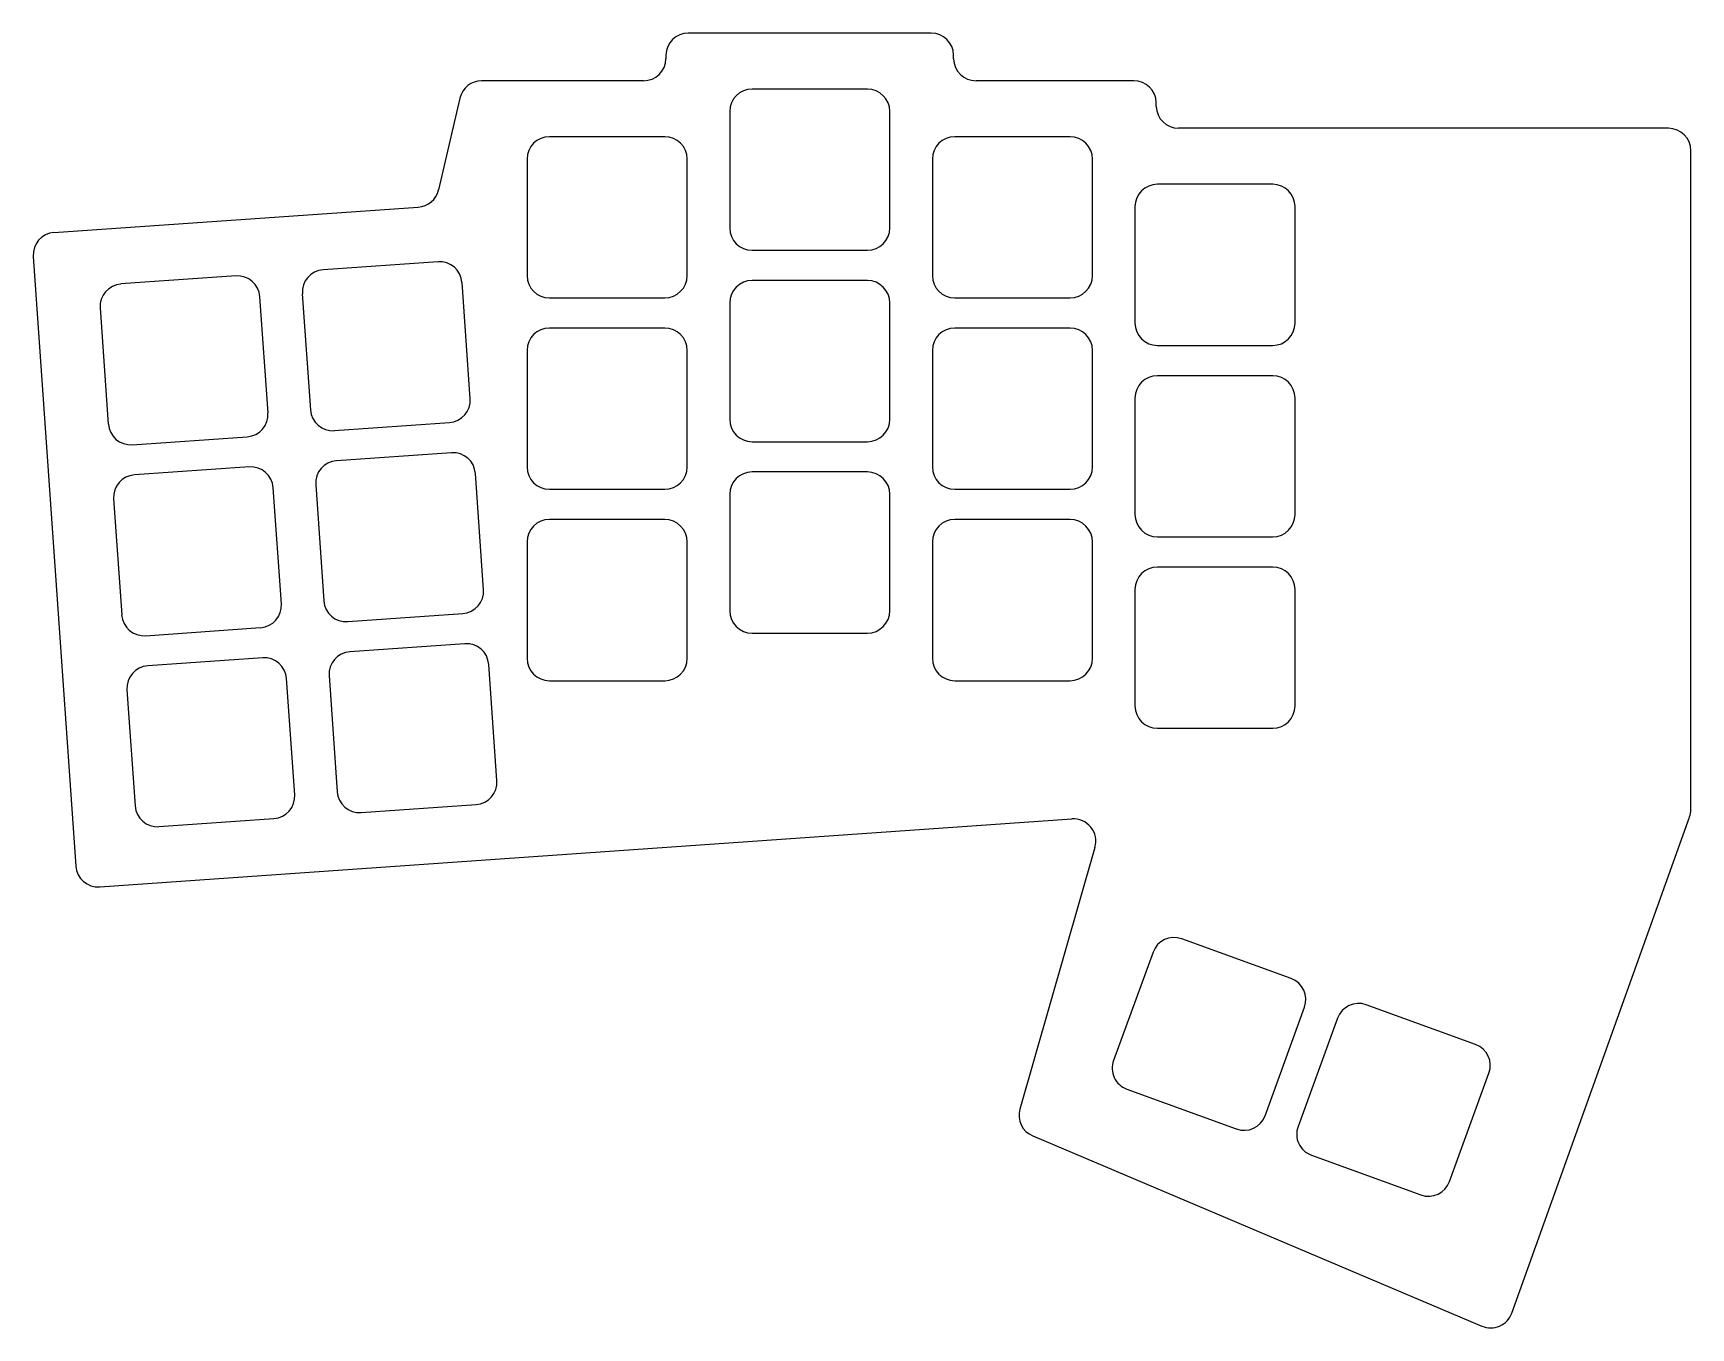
# Model space of a CAD drawing. Header units: millimetres. Extents: x -16 to 132, y -52 to 63.
import ezdxf

# ---------------------------------------------------------------- set-up
doc = ezdxf.new("R2010")
doc.units = ezdxf.units.MM

msp = doc.modelspace()

# ---------------------------------------------------------------- linework, layer by layer
for p, q in [((64.35, 63.35), (42.65, 63.35)), ((40.65, 61.4), (40.65, 61.05)), ((66.35, 61.05), (66.35, 61.4)), ((38.65, 59.1), (24.19, 59.1)), ((58.65, 58.35), (48.35, 58.35)), ((82.45, 59.1), (68.35, 59.1)), ((22.24, 57.55), (20.34, 49.35)), ((46.35, 56.35), (46.35, 45.95)), ((60.65, 45.95), (60.65, 56.35)), ((84.45, 56.8), (84.45, 57.15)), ((130.2, 54.85), (86.45, 54.85)), ((40.55, 54.1), (30.25, 54.1)), ((76.75, 54.1), (66.45, 54.1)), ((28.25, 52.1), (28.25, 41.7)), ((42.55, 41.7), (42.55, 52.1)), ((64.45, 52.1), (64.45, 41.7)), ((78.75, 41.7), (78.75, 52.1)), ((132.2, -6), (132.2, 52.85)), ((94.85, 49.85), (84.55, 49.85)), ((-14.01, 45.53), (18.53, 47.81)), ((82.55, 47.85), (82.55, 37.45)), ((96.85, 37.45), (96.85, 47.85)), ((-15.87, 43.4), (-12.06, -11.07)), ((48.35, 43.95), (58.65, 43.95)), ((2.25, 41.66), (-8.03, 40.94)), ((20.31, 42.92), (10.03, 42.2)), ((8.17, 40.07), (8.9, 29.69)), ((23.17, 30.69), (22.44, 41.07)), ((58.65, 41.25), (48.35, 41.25)), ((-9.88, 38.81), (-9.16, 28.43)), ((5.11, 29.43), (4.38, 39.8)), ((30.25, 39.7), (40.55, 39.7)), ((46.35, 39.25), (46.35, 28.85)), ((60.65, 28.85), (60.65, 39.25)), ((66.45, 39.7), (76.75, 39.7)), ((40.55, 37), (30.25, 37)), ((76.75, 37), (66.45, 37)), ((28.25, 35), (28.25, 24.6)), ((42.55, 24.6), (42.55, 35)), ((64.45, 35), (64.45, 24.6)), ((78.75, 24.6), (78.75, 35)), ((84.55, 35.45), (94.85, 35.45)), ((94.85, 32.75), (84.55, 32.75)), ((82.55, 30.75), (82.55, 20.35)), ((96.85, 20.35), (96.85, 30.75)), ((11.04, 27.84), (21.31, 28.56)), ((-7.02, 26.57), (3.25, 27.29)), ((48.35, 26.85), (58.65, 26.85)), ((21.5, 25.86), (11.22, 25.14)), ((3.44, 24.6), (-6.83, 23.88)), ((24.36, 13.63), (23.63, 24.01)), ((58.65, 24.15), (48.35, 24.15)), ((6.3, 12.37), (5.58, 22.74)), ((9.37, 23.01), (10.09, 12.63)), ((30.25, 22.6), (40.55, 22.6)), ((66.45, 22.6), (76.75, 22.6)), ((-8.69, 21.75), (-7.96, 11.37)), ((46.35, 22.15), (46.35, 11.75)), ((60.65, 11.75), (60.65, 22.15)), ((40.55, 19.9), (30.25, 19.9)), ((76.75, 19.9), (66.45, 19.9)), ((28.25, 17.9), (28.25, 7.5)), ((42.55, 7.5), (42.55, 17.9)), ((64.45, 17.9), (64.45, 7.5)), ((78.75, 7.5), (78.75, 17.9)), ((84.55, 18.35), (94.85, 18.35)), ((94.85, 15.65), (84.55, 15.65)), ((82.55, 13.65), (82.55, 3.25)), ((96.85, 3.25), (96.85, 13.65)), ((12.23, 10.78), (22.5, 11.5)), ((-5.83, 9.52), (4.45, 10.24)), ((48.35, 9.75), (58.65, 9.75)), ((4.64, 7.54), (-5.64, 6.82)), ((22.69, 8.8), (12.42, 8.09)), ((10.56, 5.95), (11.29, -4.42)), ((25.55, -3.43), (24.83, 6.95)), ((-7.5, 4.69), (-6.77, -5.69)), ((7.5, -4.69), (6.77, 5.69)), ((30.25, 5.5), (40.55, 5.5)), ((66.45, 5.5), (76.75, 5.5)), ((84.55, 1.25), (94.85, 1.25)), ((13.42, -6.28), (23.7, -5.56)), ((-9.92, -12.92), (76.91, -6.85)), ((-4.64, -7.54), (5.64, -6.82)), ((116.2, -50.99), (132.08, -6.68)), ((78.97, -9.4), (72.27, -32.77)), ((96.49, -21.11), (86.72, -17.56)), ((84.16, -18.75), (80.63, -28.43)), ((94.17, -33.36), (97.69, -23.68)), ((112.97, -27), (103.2, -23.45)), ((100.64, -24.64), (97.11, -34.32)), ((110.65, -39.25), (114.17, -29.57)), ((81.83, -30.99), (91.6, -34.55)), ((73.41, -35.17), (113.54, -52.16)), ((98.31, -36.89), (108.08, -40.44))]:
    msp.add_line(p, q)
for centre, start, end in [((42.65, 61.35), 90, 178.6521), ((64.35, 61.35), 1.3479, 90), ((38.65, 61.1), 270, 358.6521), ((68.35, 61.1), 181.3479, 270), ((24.19, 57.1), 90, 166.9475), ((48.35, 56.35), 90, 180), ((58.65, 56.35), 0, 90), ((82.45, 57.1), 1.3479, 90), ((86.45, 56.85), 181.3479, 270), ((130.2, 52.85), 0, 90), ((30.25, 52.1), 90, 180), ((40.55, 52.1), 0, 90), ((66.45, 52.1), 90, 180), ((76.75, 52.1), 0, 90), ((18.39, 49.8), 274, 346.9475), ((84.55, 47.85), 90, 180), ((94.85, 47.85), 0, 90), ((48.35, 45.95), 180, 270), ((58.65, 45.95), 270, 0), ((-13.87, 43.54), 94, 184), ((2.39, 39.66), 4, 94), ((10.17, 40.21), 94, 184), ((20.44, 40.93), 4, 94), ((30.25, 41.7), 180, 270), ((40.55, 41.7), 270, 0), ((66.45, 41.7), 180, 270), ((76.75, 41.7), 270, 0), ((-7.89, 38.94), 94, 184), ((48.35, 39.25), 90, 180), ((58.65, 39.25), 0, 90), ((84.55, 37.45), 180, 270), ((94.85, 37.45), 270, 0), ((30.25, 35), 90, 180), ((40.55, 35), 0, 90), ((66.45, 35), 90, 180), ((76.75, 35), 0, 90), ((84.55, 30.75), 90, 180), ((94.85, 30.75), 0, 90), ((10.9, 29.83), 184, 274), ((21.17, 30.55), 274, 4), ((-7.16, 28.57), 184, 274), ((3.11, 29.29), 274, 4), ((48.35, 28.85), 180, 270), ((58.65, 28.85), 270, 0), ((21.64, 23.87), 4, 94), ((-6.69, 21.89), 94, 184), ((3.58, 22.6), 4, 94), ((11.36, 23.15), 94, 184), ((30.25, 24.6), 180, 270), ((40.55, 24.6), 270, 0), ((48.35, 22.15), 90, 180), ((58.65, 22.15), 0, 90), ((66.45, 24.6), 180, 270), ((76.75, 24.6), 270, 0), ((30.25, 17.9), 90, 180), ((40.55, 17.9), 0, 90), ((66.45, 17.9), 90, 180), ((76.75, 17.9), 0, 90), ((84.55, 20.35), 180, 270), ((94.85, 20.35), 270, 0), ((84.55, 13.65), 90, 180), ((94.85, 13.65), 0, 90), ((22.36, 13.49), 274, 4), ((4.31, 12.23), 274, 4), ((12.09, 12.77), 184, 274), ((-5.97, 11.51), 184, 274), ((48.35, 11.75), 180, 270), ((58.65, 11.75), 270, 0), ((4.77, 5.55), 4, 94), ((12.56, 6.09), 94, 184), ((22.83, 6.81), 4, 94), ((30.25, 7.5), 180, 270), ((40.55, 7.5), 270, 0), ((66.45, 7.5), 180, 270), ((76.75, 7.5), 270, 0), ((-5.5, 4.83), 94, 184), ((84.55, 3.25), 180, 270), ((94.85, 3.25), 270, 0), ((13.28, -4.28), 184, 274), ((23.56, -3.57), 274, 4), ((-4.77, -5.55), 184, 274), ((5.5, -4.83), 274, 4), ((77.05, -8.85), 344, 94), ((130.2, -6), 340.2851, 0), ((-10.06, -10.93), 184, 274), ((86.04, -19.44), 70, 160), ((95.81, -22.99), 340, 70), ((102.52, -25.33), 70, 160), ((112.29, -28.88), 340, 70), ((82.51, -29.11), 160, 250), ((74.19, -33.33), 164, 247.0536), ((92.29, -32.67), 250, 340), ((98.99, -35.01), 160, 250), ((108.77, -38.56), 250, 340), ((114.32, -50.32), 247.0536, 340.2851)]:
    msp.add_arc(centre, 2, start, end)

doc.saveas('drawing.dxf')
